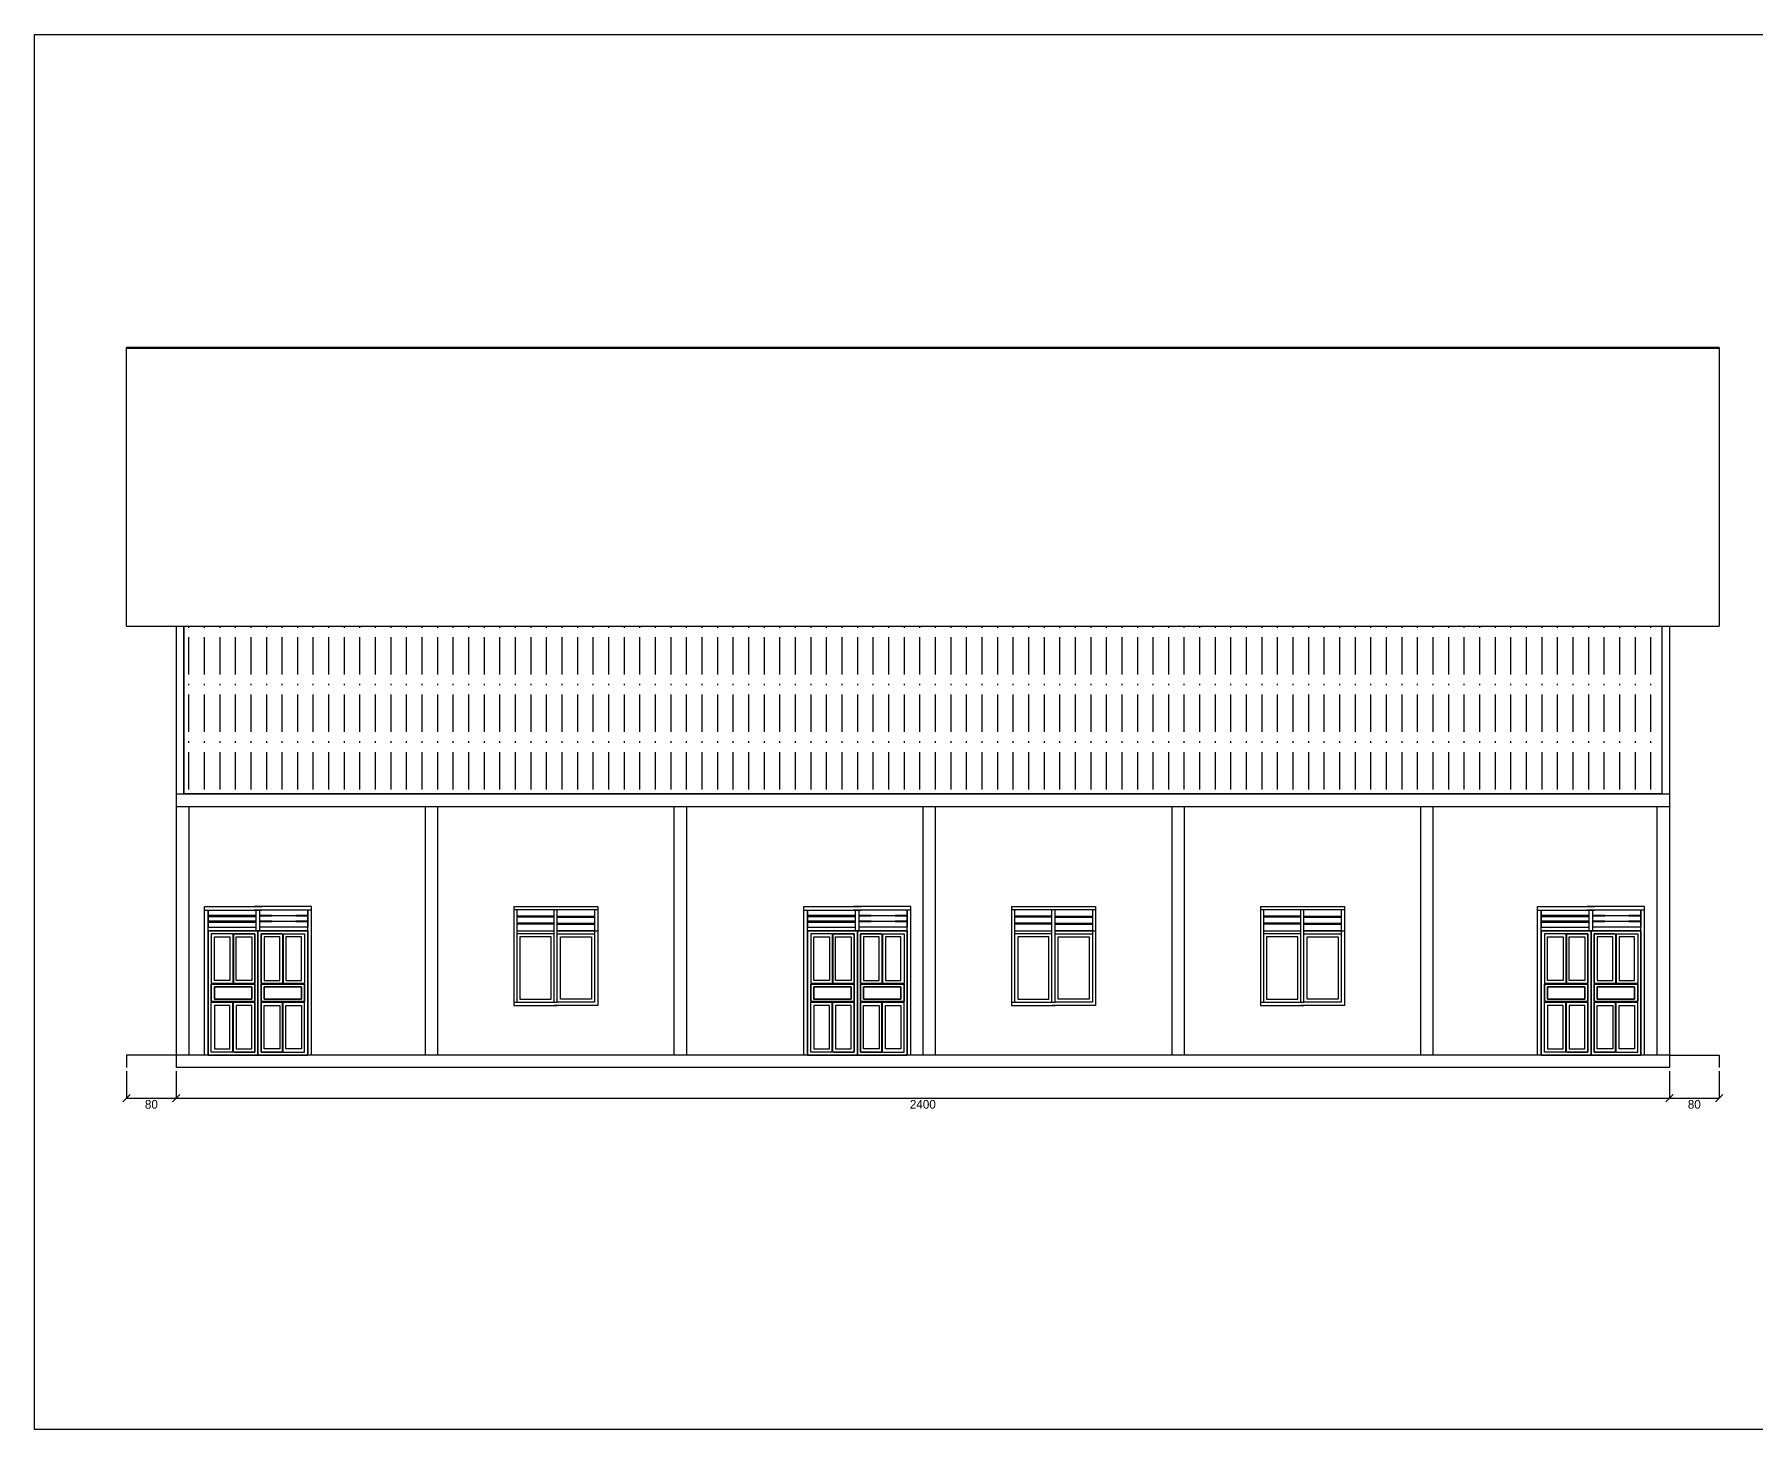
# Model space of a CAD drawing. Header units: inches. Extents: x -108 to 13185, y -10150 to 372.
# Drawn here: x 8002 to 10768, y -7412 to -5168 of the extents above; entities that cross this region are included whole.
import ezdxf

# ---------------------------------------------------------------- set-up
doc = ezdxf.new("R2010")
doc.units = ezdxf.units.IN
doc.header["$MEASUREMENT"] = 0
doc.header["$PDMODE"] = 3
doc.dimstyles.get("Standard").update_dxf_attribs({"dimtxt": 14, "dimasz": 12, "dimexe": 0.18, "dimexo": 6, "dimgap": 3, "dimtad": 2, "dimtih": 1, "dimtoh": 1, "dimdec": 0, "dimzin": 0, "dimdsep": 46, "dimtxsty": 'Standard', "dimblk": 'ARCHTICK', "dimcen": 0.09, "dimadec": 0, "dimazin": 0, "dimtfac": 1, "dimtdec": 0, "dimtofl": 0, "dimtmove": 0, "dimatfit": 3, "dimfxl": 1, "dimtolj": 1, "dimtzin": 0, "dimarcsym": 0})

# ---------------------------------------------------------------- blocks, each defined once
blk = doc.blocks.new('_ArchTick')
at = {"color": 0, "linetype": 'ByBlock', "const_width": 0.15}
blk.add_lwpolyline([(-0.5, -0.5), (0.5, 0.5)], dxfattribs=at)
blk = doc.blocks.new('*D31')
at = {"color": 0, "lineweight": -2}
for p, q in [((8149.7, -6835.7), (8149.7, -6879.1)), ((8229.7, -6835.7), (8229.7, -6879.1)), ((8149.7, -6878.9), (8229.7, -6878.9))]:
    blk.add_line(p, q, dxfattribs=at)
at = {"layer": 'Defpoints', "color": 0}
for p in [(8149.7, -6829.7), (8229.7, -6829.7), (8229.7, -6878.9)]:
    blk.add_point(p, dxfattribs=at)
at = {"color": 0, "lineweight": -2, "xscale": 12, "yscale": 12, "zscale": 12, "rotation": 180}
blk.add_blockref('_ArchTick', (8149.7, -6878.9), dxfattribs=at)
at = {"color": 0, "lineweight": -2, "xscale": 12, "yscale": 12, "zscale": 12}
blk.add_blockref('_ArchTick', (8229.7, -6878.9), dxfattribs=at)
at = {"color": 0, "insert": (8189.7, -6888.9), "char_height": 14, "attachment_point": 5}
blk.add_mtext('\\A1;80', dxfattribs=at)
blk = doc.blocks.new('*D32')
at = {"color": 0, "lineweight": -2}
for p, q in [((8229.7, -6835.7), (8229.7, -6879.1)), ((10629.7, -6835.7), (10629.7, -6879.1)), ((8229.7, -6878.9), (10629.7, -6878.9))]:
    blk.add_line(p, q, dxfattribs=at)
at = {"layer": 'Defpoints', "color": 0}
for p in [(8229.7, -6829.7), (10629.7, -6829.7), (10629.7, -6878.9)]:
    blk.add_point(p, dxfattribs=at)
at = {"color": 0, "lineweight": -2, "xscale": 12, "yscale": 12, "zscale": 12, "rotation": 180}
blk.add_blockref('_ArchTick', (8229.7, -6878.9), dxfattribs=at)
at = {"color": 0, "lineweight": -2, "xscale": 12, "yscale": 12, "zscale": 12}
blk.add_blockref('_ArchTick', (10629.7, -6878.9), dxfattribs=at)
at = {"color": 0, "insert": (9429.7, -6888.9), "char_height": 14, "attachment_point": 5}
blk.add_mtext('\\A1;2400', dxfattribs=at)
blk = doc.blocks.new('*D33')
at = {"color": 0, "lineweight": -2}
for p, q in [((10629.7, -6835.7), (10629.7, -6879.1)), ((10709.7, -6835.7), (10709.7, -6879.1)), ((10629.7, -6878.9), (10709.7, -6878.9))]:
    blk.add_line(p, q, dxfattribs=at)
at = {"layer": 'Defpoints', "color": 0}
for p in [(10629.7, -6829.7), (10709.7, -6829.7), (10709.7, -6878.9)]:
    blk.add_point(p, dxfattribs=at)
at = {"color": 0, "lineweight": -2, "xscale": 12, "yscale": 12, "zscale": 12, "rotation": 180}
blk.add_blockref('_ArchTick', (10629.7, -6878.9), dxfattribs=at)
at = {"color": 0, "lineweight": -2, "xscale": 12, "yscale": 12, "zscale": 12}
blk.add_blockref('_ArchTick', (10709.7, -6878.9), dxfattribs=at)
at = {"color": 0, "insert": (10669.7, -6888.9), "char_height": 14, "attachment_point": 5}
blk.add_mtext('\\A1;80', dxfattribs=at)

msp = doc.modelspace()

# ---------------------------------------------------------------- hatches: boundary and pattern name
h = msp.add_hatch()
h.set_pattern_fill('ACAD_ISO10W100', color=256, scale=5, angle=90, style=0)
h.set_pattern_definition([(90, (0, 0), (-25, 2e-15), [60, -15, 2.5, -15])])
h.paths.add_polyline_path([(8241.7, -6120), (10617.7, -6120), (10617.7, -6389.7), (8241.7, -6389.7)])

# ---------------------------------------------------------------- linework, layer by layer
for p, q in [((8001.7, -5168.3), (11803.8, -5168.3)), ((8001.7, -7411.9), (8001.7, -5168.3)), ((8149.7, -6120), (8149.7, -5671.5)), ((10709.7, -5671.5), (8149.7, -5671.5)), ((10709.7, -5673.5), (8149.7, -5673.5)), ((10709.7, -5671.5), (10709.7, -6120)), ((8149.7, -6120), (10709.7, -6120)), ((8229.7, -6120), (8229.7, -6156.3)), ((8229.7, -6120), (8229.7, -6389.7)), ((8241.7, -6120), (8241.7, -6389.7)), ((10617.7, -6120), (10617.7, -6389.7)), ((10629.7, -6120), (10629.7, -6168.3)), ((10629.7, -6120), (10629.7, -6389.7)), ((10629.7, -6120), (10629.7, -6156.3)), ((10629.7, -6120), (10629.7, -6389.7)), ((8241.7, -6389.7), (8241.7, -6160.2)), ((8229.7, -6389.7), (10629.7, -6389.7)), ((8229.7, -6389.7), (8229.7, -6409.7)), ((10629.7, -6389.7), (10629.7, -6409.7)), ((8229.7, -6409.7), (10629.7, -6409.7)), ((8229.7, -6409.7), (8229.7, -6809.7)), ((8249.7, -6409.7), (8249.7, -6809.7)), ((8629.7, -6409.7), (8629.7, -6809.7)), ((8649.7, -6409.7), (8649.7, -6809.7)), ((9029.7, -6409.7), (9029.7, -6809.7)), ((9049.7, -6409.7), (9049.7, -6809.7)), ((9429.7, -6409.7), (9429.7, -6809.7)), ((9449.7, -6409.7), (9449.7, -6809.7)), ((9829.7, -6409.7), (9829.7, -6809.7)), ((9849.7, -6409.7), (9849.7, -6809.7)), ((10229.7, -6409.7), (10229.7, -6809.7)), ((10249.7, -6409.7), (10249.7, -6809.7)), ((10609.7, -6409.7), (10609.7, -6809.7)), ((10629.7, -6409.7), (10629.7, -6809.7)), ((10629.7, -6409.7), (10629.7, -6809.7)), ((8275, -6809.7), (8275, -6570.7)), ((8275, -6570.7), (8367, -6570.7)), ((8275, -6576.7), (8367, -6576.7)), ((8281, -6609.7), (8281, -6576.7)), ((8281, -6576.7), (8281, -6603.7)), ((8447, -6570.7), (8355, -6570.7)), ((8447, -6576.7), (8355, -6576.7)), ((8358, -6609.7), (8358, -6576.7)), ((8364, -6609.7), (8364, -6576.7)), ((8441, -6609.7), (8441, -6576.7)), ((8441, -6576.7), (8441, -6603.7)), ((8447, -6809.7), (8447, -6570.7)), ((8772.2, -6570.7), (8772.2, -6729.7)), ((8772.2, -6570.7), (8907.2, -6570.7)), ((8772.2, -6575.7), (8907.2, -6575.7)), ((8777.2, -6575.7), (8777.2, -6724.7)), ((8777.2, -6575.7), (8777.2, -6609.7)), ((8837.2, -6609.7), (8837.2, -6575.7)), ((8842.2, -6609.7), (8842.2, -6575.7)), ((8842.2, -6609.7), (8842.2, -6575.7)), ((8902.2, -6575.7), (8902.2, -6724.7)), ((8902.2, -6575.7), (8902.2, -6609.7)), ((8907.2, -6570.7), (8907.2, -6729.7)), ((8907.2, -6570.7), (8907.2, -6729.7)), ((9238.5, -6809.7), (9238.5, -6570.7)), ((9238.5, -6570.7), (9330.5, -6570.7)), ((9238.5, -6576.7), (9330.5, -6576.7)), ((9244.5, -6609.7), (9244.5, -6576.7)), ((9244.5, -6576.7), (9244.5, -6603.7)), ((9410.5, -6570.7), (9318.5, -6570.7)), ((9410.5, -6576.7), (9318.5, -6576.7)), ((9321.5, -6609.7), (9321.5, -6576.7)), ((9327.5, -6609.7), (9327.5, -6576.7)), ((9404.5, -6609.7), (9404.5, -6576.7)), ((9404.5, -6576.7), (9404.5, -6603.7)), ((9410.5, -6809.7), (9410.5, -6570.7)), ((9572.2, -6570.7), (9572.2, -6729.7)), ((9572.2, -6570.7), (9707.2, -6570.7)), ((9572.2, -6575.7), (9707.2, -6575.7)), ((9577.2, -6575.7), (9577.2, -6724.7)), ((9577.2, -6575.7), (9577.2, -6609.7)), ((9637.2, -6609.7), (9637.2, -6575.7)), ((9642.2, -6609.7), (9642.2, -6575.7)), ((9642.2, -6609.7), (9642.2, -6575.7)), ((9702.2, -6575.7), (9702.2, -6724.7)), ((9702.2, -6575.7), (9702.2, -6609.7)), ((9707.2, -6570.7), (9707.2, -6729.7)), ((9707.2, -6570.7), (9707.2, -6729.7)), ((9972.2, -6570.7), (9972.2, -6729.7)), ((9972.2, -6570.7), (10107.2, -6570.7)), ((9972.2, -6575.7), (10107.2, -6575.7)), ((9977.2, -6575.7), (9977.2, -6724.7)), ((9977.2, -6575.7), (9977.2, -6609.7)), ((10037.2, -6609.7), (10037.2, -6575.7)), ((10042.2, -6609.7), (10042.2, -6575.7)), ((10042.2, -6609.7), (10042.2, -6575.7)), ((10102.2, -6575.7), (10102.2, -6724.7)), ((10102.2, -6575.7), (10102.2, -6609.7)), ((10107.2, -6570.7), (10107.2, -6729.7)), ((10107.2, -6570.7), (10107.2, -6729.7)), ((10417.7, -6809.7), (10417.7, -6570.7)), ((10417.7, -6570.7), (10509.7, -6570.7)), ((10417.7, -6576.7), (10509.7, -6576.7)), ((10423.7, -6609.7), (10423.7, -6576.7)), ((10423.7, -6576.7), (10423.7, -6603.7)), ((10589.7, -6570.7), (10497.7, -6570.7)), ((10589.7, -6576.7), (10497.7, -6576.7)), ((10500.7, -6609.7), (10500.7, -6576.7)), ((10506.7, -6609.7), (10506.7, -6576.7)), ((10583.7, -6609.7), (10583.7, -6576.7)), ((10583.7, -6576.7), (10583.7, -6603.7)), ((10589.7, -6809.7), (10589.7, -6570.7)), ((8281, -6584.7), (8358, -6584.7)), ((8281, -6586.7), (8358, -6586.7)), ((8281, -6593.7), (8358, -6593.7)), ((8281, -6595.7), (8358, -6595.7)), ((8281, -6603.7), (8358, -6603.7)), ((8361, -6609.7), (8281, -6609.7)), ((8281, -6609.7), (8281, -6809.7)), ((8281, -6609.7), (8361, -6609.7)), ((8281, -6809.7), (8281, -6609.7)), ((8281, -6809.7), (8281, -6609.7)), ((8281, -6609.7), (8281, -6809.7)), ((8281, -6609.7), (8361, -6609.7)), ((8281, -6809.7), (8281, -6609.7)), ((8361, -6809.7), (8361, -6609.7)), ((8361, -6609.7), (8361, -6809.7)), ((8361, -6609.7), (8361, -6809.7)), ((8361, -6809.7), (8361, -6609.7)), ((8361, -6609.7), (8361, -6809.7)), ((8361, -6609.7), (8367, -6609.7)), ((8361, -6809.7), (8361, -6609.7)), ((8361, -6609.7), (8361, -6809.7)), ((8361, -6609.7), (8361, -6809.7)), ((8361, -6809.7), (8361, -6609.7)), ((8361, -6609.7), (8361, -6809.7)), ((8441, -6609.7), (8361, -6609.7)), ((8441, -6584.7), (8364, -6586.7)), ((8441, -6586.7), (8364, -6584.7)), ((8441, -6593.7), (8364, -6595.7)), ((8441, -6595.7), (8364, -6593.7)), ((8441, -6603.7), (8364, -6603.7)), ((8441, -6609.7), (8441, -6809.7)), ((8441, -6809.7), (8441, -6609.7)), ((8441, -6809.7), (8441, -6609.7)), ((8441, -6609.7), (8441, -6809.7)), ((8441, -6809.7), (8441, -6609.7)), ((8837.2, -6586), (8777.2, -6586)), ((8837.2, -6588), (8777.2, -6588)), ((8837.2, -6597.3), (8777.2, -6597.3)), ((8837.2, -6599.3), (8777.2, -6599.3)), ((8777.2, -6609.7), (8837.2, -6609.7)), ((8837.2, -6724.7), (8837.2, -6609.7)), ((8842.2, -6586), (8902.2, -6586)), ((8842.2, -6588), (8902.2, -6588)), ((8842.2, -6597.3), (8902.2, -6597.3)), ((8842.2, -6599.3), (8902.2, -6599.3)), ((8842.2, -6724.7), (8842.2, -6609.7)), ((8842.2, -6609.7), (8907.2, -6609.7)), ((8842.2, -6724.7), (8842.2, -6609.7)), ((8902.2, -6609.7), (8842.2, -6609.7)), ((9244.5, -6584.7), (9321.5, -6584.7)), ((9244.5, -6586.7), (9321.5, -6586.7)), ((9244.5, -6593.7), (9321.5, -6593.7)), ((9244.5, -6595.7), (9321.5, -6595.7)), ((9244.5, -6603.7), (9321.5, -6603.7)), ((9324.5, -6609.7), (9244.5, -6609.7)), ((9244.5, -6609.7), (9244.5, -6809.7)), ((9244.5, -6609.7), (9324.5, -6609.7)), ((9244.5, -6809.7), (9244.5, -6609.7)), ((9244.5, -6809.7), (9244.5, -6609.7)), ((9244.5, -6609.7), (9244.5, -6809.7)), ((9244.5, -6609.7), (9324.5, -6609.7)), ((9244.5, -6809.7), (9244.5, -6609.7)), ((9324.5, -6809.7), (9324.5, -6609.7)), ((9324.5, -6609.7), (9324.5, -6809.7)), ((9324.5, -6609.7), (9324.5, -6809.7)), ((9324.5, -6809.7), (9324.5, -6609.7)), ((9324.5, -6609.7), (9324.5, -6809.7)), ((9324.5, -6609.7), (9330.5, -6609.7)), ((9324.5, -6809.7), (9324.5, -6609.7)), ((9324.5, -6609.7), (9324.5, -6809.7)), ((9324.5, -6609.7), (9324.5, -6809.7)), ((9324.5, -6809.7), (9324.5, -6609.7)), ((9324.5, -6609.7), (9324.5, -6809.7)), ((9404.5, -6609.7), (9324.5, -6609.7)), ((9404.5, -6584.7), (9327.5, -6586.7)), ((9404.5, -6586.7), (9327.5, -6584.7)), ((9404.5, -6593.7), (9327.5, -6595.7)), ((9404.5, -6595.7), (9327.5, -6593.7)), ((9404.5, -6603.7), (9327.5, -6603.7)), ((9404.5, -6609.7), (9404.5, -6809.7)), ((9404.5, -6809.7), (9404.5, -6609.7)), ((9404.5, -6809.7), (9404.5, -6609.7)), ((9404.5, -6609.7), (9404.5, -6809.7)), ((9404.5, -6809.7), (9404.5, -6609.7)), ((9637.2, -6586), (9577.2, -6586)), ((9637.2, -6588), (9577.2, -6588)), ((9637.2, -6597.3), (9577.2, -6597.3)), ((9637.2, -6599.3), (9577.2, -6599.3)), ((9577.2, -6609.7), (9637.2, -6609.7)), ((9637.2, -6724.7), (9637.2, -6609.7)), ((9642.2, -6586), (9702.2, -6586)), ((9642.2, -6588), (9702.2, -6588)), ((9642.2, -6597.3), (9702.2, -6597.3)), ((9642.2, -6599.3), (9702.2, -6599.3)), ((9642.2, -6724.7), (9642.2, -6609.7)), ((9642.2, -6609.7), (9707.2, -6609.7)), ((9642.2, -6724.7), (9642.2, -6609.7)), ((9702.2, -6609.7), (9642.2, -6609.7)), ((10037.2, -6586), (9977.2, -6586)), ((10037.2, -6588), (9977.2, -6588)), ((10037.2, -6597.3), (9977.2, -6597.3)), ((10037.2, -6599.3), (9977.2, -6599.3)), ((9977.2, -6609.7), (10037.2, -6609.7)), ((10037.2, -6724.7), (10037.2, -6609.7)), ((10042.2, -6586), (10102.2, -6586)), ((10042.2, -6588), (10102.2, -6588)), ((10042.2, -6597.3), (10102.2, -6597.3)), ((10042.2, -6599.3), (10102.2, -6599.3)), ((10042.2, -6724.7), (10042.2, -6609.7)), ((10042.2, -6609.7), (10107.2, -6609.7)), ((10042.2, -6724.7), (10042.2, -6609.7)), ((10102.2, -6609.7), (10042.2, -6609.7)), ((10423.7, -6584.7), (10500.7, -6584.7)), ((10423.7, -6586.7), (10500.7, -6586.7)), ((10423.7, -6593.7), (10500.7, -6593.7)), ((10423.7, -6595.7), (10500.7, -6595.7)), ((10423.7, -6603.7), (10500.7, -6603.7)), ((10503.7, -6609.7), (10423.7, -6609.7)), ((10423.7, -6609.7), (10423.7, -6809.7)), ((10423.7, -6609.7), (10503.7, -6609.7)), ((10423.7, -6809.7), (10423.7, -6609.7)), ((10423.7, -6809.7), (10423.7, -6609.7)), ((10423.7, -6609.7), (10423.7, -6809.7)), ((10423.7, -6609.7), (10503.7, -6609.7)), ((10423.7, -6809.7), (10423.7, -6609.7)), ((10503.7, -6809.7), (10503.7, -6609.7)), ((10503.7, -6609.7), (10503.7, -6809.7)), ((10503.7, -6609.7), (10503.7, -6809.7)), ((10503.7, -6809.7), (10503.7, -6609.7)), ((10503.7, -6609.7), (10503.7, -6809.7)), ((10503.7, -6609.7), (10509.7, -6609.7)), ((10503.7, -6809.7), (10503.7, -6609.7)), ((10503.7, -6609.7), (10503.7, -6809.7)), ((10503.7, -6609.7), (10503.7, -6809.7)), ((10503.7, -6809.7), (10503.7, -6609.7)), ((10503.7, -6609.7), (10503.7, -6809.7)), ((10583.7, -6609.7), (10503.7, -6609.7)), ((10583.7, -6584.7), (10506.7, -6586.7)), ((10583.7, -6586.7), (10506.7, -6584.7)), ((10583.7, -6593.7), (10506.7, -6595.7)), ((10583.7, -6595.7), (10506.7, -6593.7)), ((10583.7, -6603.7), (10506.7, -6603.7)), ((10583.7, -6609.7), (10583.7, -6809.7)), ((10583.7, -6809.7), (10583.7, -6609.7)), ((10583.7, -6809.7), (10583.7, -6609.7)), ((10583.7, -6609.7), (10583.7, -6809.7)), ((10583.7, -6809.7), (10583.7, -6609.7)), ((8320.5, -6614.7), (8286, -6614.7)), ((8286, -6614.7), (8286, -6694.7)), ((8320.5, -6614.7), (8320.5, -6694.7)), ((8356, -6614.7), (8321.5, -6614.7)), ((8321.5, -6614.7), (8321.5, -6694.7)), ((8323, -6614.7), (8356, -6614.7)), ((8356, -6614.7), (8356, -6694.7)), ((8356, -6694.7), (8356, -6614.7)), ((8399, -6614.7), (8366, -6614.7)), ((8366, -6614.7), (8366, -6694.7)), ((8366, -6694.7), (8366, -6614.7)), ((8366, -6614.7), (8400.5, -6614.7)), ((8400.5, -6614.7), (8400.5, -6694.7)), ((8401.5, -6614.7), (8436, -6614.7)), ((8401.5, -6614.7), (8401.5, -6694.7)), ((8436, -6614.7), (8436, -6694.7)), ((8837.2, -6614.7), (8777.2, -6614.7)), ((8837.2, -6724.7), (8837.2, -6614.7)), ((8842.2, -6724.7), (8842.2, -6614.7)), ((8842.2, -6614.7), (8902.2, -6614.7)), ((9284, -6614.7), (9249.5, -6614.7)), ((9249.5, -6614.7), (9249.5, -6694.7)), ((9284, -6614.7), (9284, -6694.7)), ((9319.5, -6614.7), (9285, -6614.7)), ((9285, -6614.7), (9285, -6694.7)), ((9286.5, -6614.7), (9319.5, -6614.7)), ((9319.5, -6614.7), (9319.5, -6694.7)), ((9319.5, -6694.7), (9319.5, -6614.7)), ((9362.5, -6614.7), (9329.5, -6614.7)), ((9329.5, -6614.7), (9329.5, -6694.7)), ((9329.5, -6694.7), (9329.5, -6614.7)), ((9329.5, -6614.7), (9364, -6614.7)), ((9364, -6614.7), (9364, -6694.7)), ((9365, -6614.7), (9399.5, -6614.7)), ((9365, -6614.7), (9365, -6694.7)), ((9399.5, -6614.7), (9399.5, -6694.7)), ((9637.2, -6614.7), (9577.2, -6614.7)), ((9637.2, -6724.7), (9637.2, -6614.7)), ((9642.2, -6724.7), (9642.2, -6614.7)), ((9642.2, -6614.7), (9702.2, -6614.7)), ((10037.2, -6614.7), (9977.2, -6614.7)), ((10037.2, -6724.7), (10037.2, -6614.7)), ((10042.2, -6724.7), (10042.2, -6614.7)), ((10042.2, -6614.7), (10102.2, -6614.7)), ((10463.2, -6614.7), (10428.7, -6614.7)), ((10428.7, -6614.7), (10428.7, -6694.7)), ((10463.2, -6614.7), (10463.2, -6694.7)), ((10498.7, -6614.7), (10464.2, -6614.7)), ((10464.2, -6614.7), (10464.2, -6694.7)), ((10465.7, -6614.7), (10498.7, -6614.7)), ((10498.7, -6614.7), (10498.7, -6694.7)), ((10498.7, -6694.7), (10498.7, -6614.7)), ((10541.7, -6614.7), (10508.7, -6614.7)), ((10508.7, -6614.7), (10508.7, -6694.7)), ((10508.7, -6694.7), (10508.7, -6614.7)), ((10508.7, -6614.7), (10543.2, -6614.7)), ((10543.2, -6614.7), (10543.2, -6694.7)), ((10544.2, -6614.7), (10578.7, -6614.7)), ((10544.2, -6614.7), (10544.2, -6694.7)), ((10578.7, -6614.7), (10578.7, -6694.7)), ((8286, -6694.7), (8320.5, -6694.7)), ((8286, -6694.7), (8319, -6694.7)), ((8319, -6694.7), (8286, -6694.7)), ((8321.5, -6694.7), (8356, -6694.7)), ((8356, -6694.7), (8321.5, -6694.7)), ((8323, -6694.7), (8356, -6694.7)), ((8356, -6694.7), (8323, -6694.7)), ((8400.5, -6694.7), (8366, -6694.7)), ((8366, -6694.7), (8400.5, -6694.7)), ((8399, -6694.7), (8366, -6694.7)), ((8366, -6694.7), (8399, -6694.7)), ((8436, -6694.7), (8401.5, -6694.7)), ((8436, -6694.7), (8403, -6694.7)), ((8403, -6694.7), (8436, -6694.7)), ((9249.5, -6694.7), (9284, -6694.7)), ((9249.5, -6694.7), (9282.5, -6694.7)), ((9282.5, -6694.7), (9249.5, -6694.7)), ((9285, -6694.7), (9319.5, -6694.7)), ((9319.5, -6694.7), (9285, -6694.7)), ((9286.5, -6694.7), (9319.5, -6694.7)), ((9319.5, -6694.7), (9286.5, -6694.7)), ((9364, -6694.7), (9329.5, -6694.7)), ((9329.5, -6694.7), (9364, -6694.7)), ((9362.5, -6694.7), (9329.5, -6694.7)), ((9329.5, -6694.7), (9362.5, -6694.7)), ((9399.5, -6694.7), (9365, -6694.7)), ((9399.5, -6694.7), (9366.5, -6694.7)), ((9366.5, -6694.7), (9399.5, -6694.7)), ((10428.7, -6694.7), (10463.2, -6694.7)), ((10428.7, -6694.7), (10461.7, -6694.7)), ((10461.7, -6694.7), (10428.7, -6694.7)), ((10464.2, -6694.7), (10498.7, -6694.7)), ((10498.7, -6694.7), (10464.2, -6694.7)), ((10465.7, -6694.7), (10498.7, -6694.7)), ((10498.7, -6694.7), (10465.7, -6694.7)), ((10543.2, -6694.7), (10508.7, -6694.7)), ((10508.7, -6694.7), (10543.2, -6694.7)), ((10541.7, -6694.7), (10508.7, -6694.7)), ((10508.7, -6694.7), (10541.7, -6694.7)), ((10578.7, -6694.7), (10544.2, -6694.7)), ((10578.7, -6694.7), (10545.7, -6694.7)), ((10545.7, -6694.7), (10578.7, -6694.7)), ((8356, -6695.7), (8286, -6695.7)), ((8286, -6695.7), (8286, -6723.7)), ((8286, -6695.7), (8356, -6695.7)), ((8286, -6723.7), (8286, -6695.7)), ((8356, -6723.7), (8356, -6695.7)), ((8356, -6695.7), (8356, -6723.7)), ((8366, -6723.7), (8366, -6695.7)), ((8366, -6695.7), (8436, -6695.7)), ((8436, -6695.7), (8366, -6695.7)), ((8366, -6695.7), (8366, -6723.7)), ((8436, -6695.7), (8436, -6723.7)), ((8436, -6723.7), (8436, -6695.7)), ((9319.5, -6695.7), (9249.5, -6695.7)), ((9249.5, -6695.7), (9249.5, -6723.7)), ((9249.5, -6695.7), (9319.5, -6695.7)), ((9249.5, -6723.7), (9249.5, -6695.7)), ((9319.5, -6723.7), (9319.5, -6695.7)), ((9319.5, -6695.7), (9319.5, -6723.7)), ((9329.5, -6723.7), (9329.5, -6695.7)), ((9329.5, -6695.7), (9399.5, -6695.7)), ((9399.5, -6695.7), (9329.5, -6695.7)), ((9329.5, -6695.7), (9329.5, -6723.7)), ((9399.5, -6695.7), (9399.5, -6723.7)), ((9399.5, -6723.7), (9399.5, -6695.7)), ((10498.7, -6695.7), (10428.7, -6695.7)), ((10428.7, -6695.7), (10428.7, -6723.7)), ((10428.7, -6695.7), (10498.7, -6695.7)), ((10428.7, -6723.7), (10428.7, -6695.7)), ((10498.7, -6723.7), (10498.7, -6695.7)), ((10498.7, -6695.7), (10498.7, -6723.7)), ((10508.7, -6723.7), (10508.7, -6695.7)), ((10508.7, -6695.7), (10578.7, -6695.7)), ((10578.7, -6695.7), (10508.7, -6695.7)), ((10508.7, -6695.7), (10508.7, -6723.7)), ((10578.7, -6695.7), (10578.7, -6723.7)), ((10578.7, -6723.7), (10578.7, -6695.7)), ((8286, -6723.7), (8356, -6723.7)), ((8356, -6723.7), (8286, -6723.7)), ((8286, -6724.7), (8320.5, -6724.7)), ((8286, -6804.7), (8286, -6724.7)), ((8286, -6724.7), (8319, -6724.7)), ((8319, -6724.7), (8286, -6724.7)), ((8320.5, -6804.7), (8320.5, -6724.7)), ((8321.5, -6724.7), (8356, -6724.7)), ((8356, -6724.7), (8321.5, -6724.7)), ((8321.5, -6804.7), (8321.5, -6724.7)), ((8323, -6724.7), (8356, -6724.7)), ((8356, -6724.7), (8323, -6724.7)), ((8356, -6804.7), (8356, -6724.7)), ((8356, -6724.7), (8356, -6804.7)), ((8436, -6723.7), (8366, -6723.7)), ((8366, -6723.7), (8436, -6723.7)), ((8400.5, -6724.7), (8366, -6724.7)), ((8366, -6804.7), (8366, -6724.7)), ((8366, -6724.7), (8400.5, -6724.7)), ((8366, -6724.7), (8366, -6804.7)), ((8399, -6724.7), (8366, -6724.7)), ((8366, -6724.7), (8399, -6724.7)), ((8400.5, -6804.7), (8400.5, -6724.7)), ((8436, -6724.7), (8401.5, -6724.7)), ((8401.5, -6804.7), (8401.5, -6724.7)), ((8436, -6724.7), (8403, -6724.7)), ((8403, -6724.7), (8436, -6724.7)), ((8436, -6804.7), (8436, -6724.7)), ((8772.2, -6724.7), (8842.2, -6724.7)), ((8772.2, -6729.7), (8842.2, -6729.7)), ((8907.2, -6729.7), (8837.2, -6729.7)), ((9249.5, -6723.7), (9319.5, -6723.7)), ((9319.5, -6723.7), (9249.5, -6723.7)), ((9249.5, -6724.7), (9284, -6724.7)), ((9249.5, -6804.7), (9249.5, -6724.7)), ((9249.5, -6724.7), (9282.5, -6724.7)), ((9282.5, -6724.7), (9249.5, -6724.7)), ((9284, -6804.7), (9284, -6724.7)), ((9285, -6724.7), (9319.5, -6724.7)), ((9319.5, -6724.7), (9285, -6724.7)), ((9285, -6804.7), (9285, -6724.7)), ((9286.5, -6724.7), (9319.5, -6724.7)), ((9319.5, -6724.7), (9286.5, -6724.7)), ((9319.5, -6804.7), (9319.5, -6724.7)), ((9319.5, -6724.7), (9319.5, -6804.7)), ((9399.5, -6723.7), (9329.5, -6723.7)), ((9329.5, -6723.7), (9399.5, -6723.7)), ((9364, -6724.7), (9329.5, -6724.7)), ((9329.5, -6804.7), (9329.5, -6724.7)), ((9329.5, -6724.7), (9364, -6724.7)), ((9329.5, -6724.7), (9329.5, -6804.7)), ((9362.5, -6724.7), (9329.5, -6724.7)), ((9329.5, -6724.7), (9362.5, -6724.7)), ((9364, -6804.7), (9364, -6724.7)), ((9399.5, -6724.7), (9365, -6724.7)), ((9365, -6804.7), (9365, -6724.7)), ((9399.5, -6724.7), (9366.5, -6724.7)), ((9366.5, -6724.7), (9399.5, -6724.7)), ((9399.5, -6804.7), (9399.5, -6724.7)), ((9572.2, -6724.7), (9642.2, -6724.7)), ((9572.2, -6729.7), (9642.2, -6729.7)), ((9707.2, -6729.7), (9637.2, -6729.7)), ((9972.2, -6724.7), (10042.2, -6724.7)), ((9972.2, -6729.7), (10042.2, -6729.7)), ((10107.2, -6729.7), (10037.2, -6729.7)), ((10428.7, -6723.7), (10498.7, -6723.7)), ((10498.7, -6723.7), (10428.7, -6723.7)), ((10428.7, -6724.7), (10463.2, -6724.7)), ((10428.7, -6804.7), (10428.7, -6724.7)), ((10428.7, -6724.7), (10461.7, -6724.7)), ((10461.7, -6724.7), (10428.7, -6724.7)), ((10463.2, -6804.7), (10463.2, -6724.7)), ((10464.2, -6724.7), (10498.7, -6724.7)), ((10498.7, -6724.7), (10464.2, -6724.7)), ((10464.2, -6804.7), (10464.2, -6724.7)), ((10465.7, -6724.7), (10498.7, -6724.7)), ((10498.7, -6724.7), (10465.7, -6724.7)), ((10498.7, -6804.7), (10498.7, -6724.7)), ((10498.7, -6724.7), (10498.7, -6804.7)), ((10578.7, -6723.7), (10508.7, -6723.7)), ((10508.7, -6723.7), (10578.7, -6723.7)), ((10543.2, -6724.7), (10508.7, -6724.7)), ((10508.7, -6804.7), (10508.7, -6724.7)), ((10508.7, -6724.7), (10543.2, -6724.7)), ((10508.7, -6724.7), (10508.7, -6804.7)), ((10541.7, -6724.7), (10508.7, -6724.7)), ((10508.7, -6724.7), (10541.7, -6724.7)), ((10543.2, -6804.7), (10543.2, -6724.7)), ((10578.7, -6724.7), (10544.2, -6724.7)), ((10544.2, -6804.7), (10544.2, -6724.7)), ((10578.7, -6724.7), (10545.7, -6724.7)), ((10545.7, -6724.7), (10578.7, -6724.7)), ((10578.7, -6804.7), (10578.7, -6724.7)), ((8320.5, -6804.7), (8286, -6804.7)), ((8356, -6804.7), (8321.5, -6804.7)), ((8323, -6804.7), (8356, -6804.7)), ((8399, -6804.7), (8366, -6804.7)), ((8366, -6804.7), (8400.5, -6804.7)), ((8401.5, -6804.7), (8436, -6804.7)), ((9284, -6804.7), (9249.5, -6804.7)), ((9319.5, -6804.7), (9285, -6804.7)), ((9286.5, -6804.7), (9319.5, -6804.7)), ((9362.5, -6804.7), (9329.5, -6804.7)), ((9329.5, -6804.7), (9364, -6804.7)), ((9365, -6804.7), (9399.5, -6804.7)), ((10463.2, -6804.7), (10428.7, -6804.7)), ((10498.7, -6804.7), (10464.2, -6804.7)), ((10465.7, -6804.7), (10498.7, -6804.7)), ((10541.7, -6804.7), (10508.7, -6804.7)), ((10508.7, -6804.7), (10543.2, -6804.7)), ((10544.2, -6804.7), (10578.7, -6804.7)), ((8229.7, -6809.7), (8149.7, -6809.7)), ((8149.7, -6809.7), (8149.7, -6829.7)), ((10629.7, -6809.7), (8229.7, -6809.7)), ((8229.7, -6809.7), (8229.7, -6829.7)), ((10629.7, -6829.7), (8229.7, -6829.7)), ((8281, -6809.7), (8361, -6809.7)), ((8361, -6809.7), (8281, -6809.7)), ((8361, -6809.7), (8281, -6809.7)), ((8281, -6809.7), (8361, -6809.7)), ((8361, -6809.7), (8281, -6809.7)), ((8441, -6809.7), (8361, -6809.7)), ((8361, -6809.7), (8441, -6809.7)), ((8361, -6809.7), (8441, -6809.7)), ((8441, -6809.7), (8361, -6809.7)), ((8361, -6809.7), (8441, -6809.7)), ((9244.5, -6809.7), (9324.5, -6809.7)), ((9324.5, -6809.7), (9244.5, -6809.7)), ((9324.5, -6809.7), (9244.5, -6809.7)), ((9244.5, -6809.7), (9324.5, -6809.7)), ((9324.5, -6809.7), (9244.5, -6809.7)), ((9404.5, -6809.7), (9324.5, -6809.7)), ((9324.5, -6809.7), (9404.5, -6809.7)), ((9324.5, -6809.7), (9404.5, -6809.7)), ((9404.5, -6809.7), (9324.5, -6809.7)), ((9324.5, -6809.7), (9404.5, -6809.7)), ((10423.7, -6809.7), (10503.7, -6809.7)), ((10503.7, -6809.7), (10423.7, -6809.7)), ((10503.7, -6809.7), (10423.7, -6809.7)), ((10423.7, -6809.7), (10503.7, -6809.7)), ((10503.7, -6809.7), (10423.7, -6809.7)), ((10583.7, -6809.7), (10503.7, -6809.7)), ((10503.7, -6809.7), (10583.7, -6809.7)), ((10503.7, -6809.7), (10583.7, -6809.7)), ((10583.7, -6809.7), (10503.7, -6809.7)), ((10503.7, -6809.7), (10583.7, -6809.7)), ((10629.7, -6809.7), (10629.7, -6829.7)), ((10629.7, -6809.7), (10649.7, -6809.7)), ((10649.7, -6809.7), (10709.7, -6809.7)), ((10709.7, -6809.7), (10709.7, -6829.7)), ((11803.8, -7411.9), (8001.7, -7411.9))]:
    msp.add_line(p, q)
for points in [[(8241.7, -6120), (10617.7, -6120), (10617.7, -6389.7), (8241.7, -6389.7)], [(8291, -6619.7), (8316, -6619.7), (8316, -6689.7), (8291, -6689.7)], [(8326, -6619.7), (8351, -6619.7), (8351, -6689.7), (8326, -6689.7)], [(8396, -6619.7), (8371, -6619.7), (8371, -6689.7), (8396, -6689.7)], [(8431, -6619.7), (8406, -6619.7), (8406, -6689.7), (8431, -6689.7)], [(8782.2, -6719.7), (8832.2, -6719.7), (8832.2, -6619.7), (8782.2, -6619.7)], [(8902.2, -6724.7), (8842.2, -6724.7), (8842.2, -6614.7), (8902.2, -6614.7)], [(8897.2, -6719.7), (8847.2, -6719.7), (8847.2, -6619.7), (8897.2, -6619.7)], [(8897.2, -6719.7), (8847.2, -6719.7), (8847.2, -6619.7), (8897.2, -6619.7)], [(9254.5, -6619.7), (9279.5, -6619.7), (9279.5, -6689.7), (9254.5, -6689.7)], [(9289.5, -6619.7), (9314.5, -6619.7), (9314.5, -6689.7), (9289.5, -6689.7)], [(9359.5, -6619.7), (9334.5, -6619.7), (9334.5, -6689.7), (9359.5, -6689.7)], [(9394.5, -6619.7), (9369.5, -6619.7), (9369.5, -6689.7), (9394.5, -6689.7)], [(9582.2, -6719.7), (9632.2, -6719.7), (9632.2, -6619.7), (9582.2, -6619.7)], [(9702.2, -6724.7), (9642.2, -6724.7), (9642.2, -6614.7), (9702.2, -6614.7)], [(9697.2, -6719.7), (9647.2, -6719.7), (9647.2, -6619.7), (9697.2, -6619.7)], [(9697.2, -6719.7), (9647.2, -6719.7), (9647.2, -6619.7), (9697.2, -6619.7)], [(9982.2, -6719.7), (10032.2, -6719.7), (10032.2, -6619.7), (9982.2, -6619.7)], [(10102.2, -6724.7), (10042.2, -6724.7), (10042.2, -6614.7), (10102.2, -6614.7)], [(10097.2, -6719.7), (10047.2, -6719.7), (10047.2, -6619.7), (10097.2, -6619.7)], [(10097.2, -6719.7), (10047.2, -6719.7), (10047.2, -6619.7), (10097.2, -6619.7)], [(10433.7, -6619.7), (10458.7, -6619.7), (10458.7, -6689.7), (10433.7, -6689.7)], [(10468.7, -6619.7), (10493.7, -6619.7), (10493.7, -6689.7), (10468.7, -6689.7)], [(10538.7, -6619.7), (10513.7, -6619.7), (10513.7, -6689.7), (10538.7, -6689.7)], [(10573.7, -6619.7), (10548.7, -6619.7), (10548.7, -6689.7), (10573.7, -6689.7)], [(8291, -6699.7), (8351, -6699.7), (8351, -6719.7), (8291, -6719.7)], [(8291, -6719.7), (8351, -6719.7), (8351, -6699.7), (8291, -6699.7)], [(8291, -6719.7), (8351, -6719.7), (8351, -6699.7), (8291, -6699.7)], [(8291, -6699.7), (8351, -6699.7), (8351, -6719.7), (8291, -6719.7)], [(8431, -6699.7), (8371, -6699.7), (8371, -6719.7), (8431, -6719.7)], [(8431, -6719.7), (8371, -6719.7), (8371, -6699.7), (8431, -6699.7)], [(8431, -6719.7), (8371, -6719.7), (8371, -6699.7), (8431, -6699.7)], [(8431, -6699.7), (8371, -6699.7), (8371, -6719.7), (8431, -6719.7)], [(9254.5, -6699.7), (9314.5, -6699.7), (9314.5, -6719.7), (9254.5, -6719.7)], [(9254.5, -6719.7), (9314.5, -6719.7), (9314.5, -6699.7), (9254.5, -6699.7)], [(9254.5, -6719.7), (9314.5, -6719.7), (9314.5, -6699.7), (9254.5, -6699.7)], [(9254.5, -6699.7), (9314.5, -6699.7), (9314.5, -6719.7), (9254.5, -6719.7)], [(9394.5, -6699.7), (9334.5, -6699.7), (9334.5, -6719.7), (9394.5, -6719.7)], [(9394.5, -6719.7), (9334.5, -6719.7), (9334.5, -6699.7), (9394.5, -6699.7)], [(9394.5, -6719.7), (9334.5, -6719.7), (9334.5, -6699.7), (9394.5, -6699.7)], [(9394.5, -6699.7), (9334.5, -6699.7), (9334.5, -6719.7), (9394.5, -6719.7)], [(10433.7, -6699.7), (10493.7, -6699.7), (10493.7, -6719.7), (10433.7, -6719.7)], [(10433.7, -6719.7), (10493.7, -6719.7), (10493.7, -6699.7), (10433.7, -6699.7)], [(10433.7, -6719.7), (10493.7, -6719.7), (10493.7, -6699.7), (10433.7, -6699.7)], [(10433.7, -6699.7), (10493.7, -6699.7), (10493.7, -6719.7), (10433.7, -6719.7)], [(10573.7, -6699.7), (10513.7, -6699.7), (10513.7, -6719.7), (10573.7, -6719.7)], [(10573.7, -6719.7), (10513.7, -6719.7), (10513.7, -6699.7), (10573.7, -6699.7)], [(10573.7, -6719.7), (10513.7, -6719.7), (10513.7, -6699.7), (10573.7, -6699.7)], [(10573.7, -6699.7), (10513.7, -6699.7), (10513.7, -6719.7), (10573.7, -6719.7)], [(8291, -6799.7), (8316, -6799.7), (8316, -6729.7), (8291, -6729.7)], [(8326, -6799.7), (8351, -6799.7), (8351, -6729.7), (8326, -6729.7)], [(8396, -6799.7), (8371, -6799.7), (8371, -6729.7), (8396, -6729.7)], [(8431, -6799.7), (8406, -6799.7), (8406, -6729.7), (8431, -6729.7)], [(9254.5, -6799.7), (9279.5, -6799.7), (9279.5, -6729.7), (9254.5, -6729.7)], [(9289.5, -6799.7), (9314.5, -6799.7), (9314.5, -6729.7), (9289.5, -6729.7)], [(9359.5, -6799.7), (9334.5, -6799.7), (9334.5, -6729.7), (9359.5, -6729.7)], [(9394.5, -6799.7), (9369.5, -6799.7), (9369.5, -6729.7), (9394.5, -6729.7)], [(10433.7, -6799.7), (10458.7, -6799.7), (10458.7, -6729.7), (10433.7, -6729.7)], [(10468.7, -6799.7), (10493.7, -6799.7), (10493.7, -6729.7), (10468.7, -6729.7)], [(10538.7, -6799.7), (10513.7, -6799.7), (10513.7, -6729.7), (10538.7, -6729.7)], [(10573.7, -6799.7), (10548.7, -6799.7), (10548.7, -6729.7), (10573.7, -6729.7)]]:
    msp.add_lwpolyline(points, close=True)
for points in [[(8281, -6609.7), (8361, -6609.7), (8361, -6809.7), (8281, -6809.7)], [(8281, -6809.7), (8361, -6809.7), (8361, -6609.7), (8281, -6609.7)], [(8281, -6809.7), (8361, -6809.7), (8361, -6609.7), (8281, -6609.7)], [(8441, -6609.7), (8361, -6609.7), (8361, -6809.7), (8441, -6809.7)], [(8441, -6809.7), (8361, -6809.7), (8361, -6609.7), (8441, -6609.7)], [(8441, -6809.7), (8361, -6809.7), (8361, -6609.7), (8441, -6609.7)], [(9244.5, -6609.7), (9324.5, -6609.7), (9324.5, -6809.7), (9244.5, -6809.7)], [(9244.5, -6809.7), (9324.5, -6809.7), (9324.5, -6609.7), (9244.5, -6609.7)], [(9244.5, -6809.7), (9324.5, -6809.7), (9324.5, -6609.7), (9244.5, -6609.7)], [(9404.5, -6609.7), (9324.5, -6609.7), (9324.5, -6809.7), (9404.5, -6809.7)], [(9404.5, -6809.7), (9324.5, -6809.7), (9324.5, -6609.7), (9404.5, -6609.7)], [(9404.5, -6809.7), (9324.5, -6809.7), (9324.5, -6609.7), (9404.5, -6609.7)], [(10423.7, -6609.7), (10503.7, -6609.7), (10503.7, -6809.7), (10423.7, -6809.7)], [(10423.7, -6809.7), (10503.7, -6809.7), (10503.7, -6609.7), (10423.7, -6609.7)], [(10423.7, -6809.7), (10503.7, -6809.7), (10503.7, -6609.7), (10423.7, -6609.7)], [(10583.7, -6609.7), (10503.7, -6609.7), (10503.7, -6809.7), (10583.7, -6809.7)], [(10583.7, -6809.7), (10503.7, -6809.7), (10503.7, -6609.7), (10583.7, -6609.7)], [(10583.7, -6809.7), (10503.7, -6809.7), (10503.7, -6609.7), (10583.7, -6609.7)]]:
    msp.add_lwpolyline(points)

# ---------------------------------------------------------------- dimensions: what is measured, and where the dimension line sits
dim = msp.add_linear_dim(base=(8229.7, -6878.9), p1=(8149.7, -6829.7), p2=(8229.7, -6829.7), dimstyle='Standard')
dim.commit()
dim.dimension.update_dxf_attribs({"geometry": '*D31', "text_midpoint": (8189.7, -6888.9)})
for base, p1, p2, picture, middle in [((10629.7, -6878.9), (8229.7, -6829.7), (10629.7, -6829.7), '*D32', (9429.7, -6888.9)), ((10709.7, -6878.9), (10629.7, -6829.7), (10709.7, -6829.7), '*D33', (10669.7, -6888.9))]:
    dim = msp.add_linear_dim(base=base, p1=p1, p2=p2, dimstyle='Standard', override={"dimtmove": 1})
    dim.commit()
    dim.dimension.update_dxf_attribs({"geometry": picture, "text_midpoint": middle})

doc.saveas('drawing.dxf')
